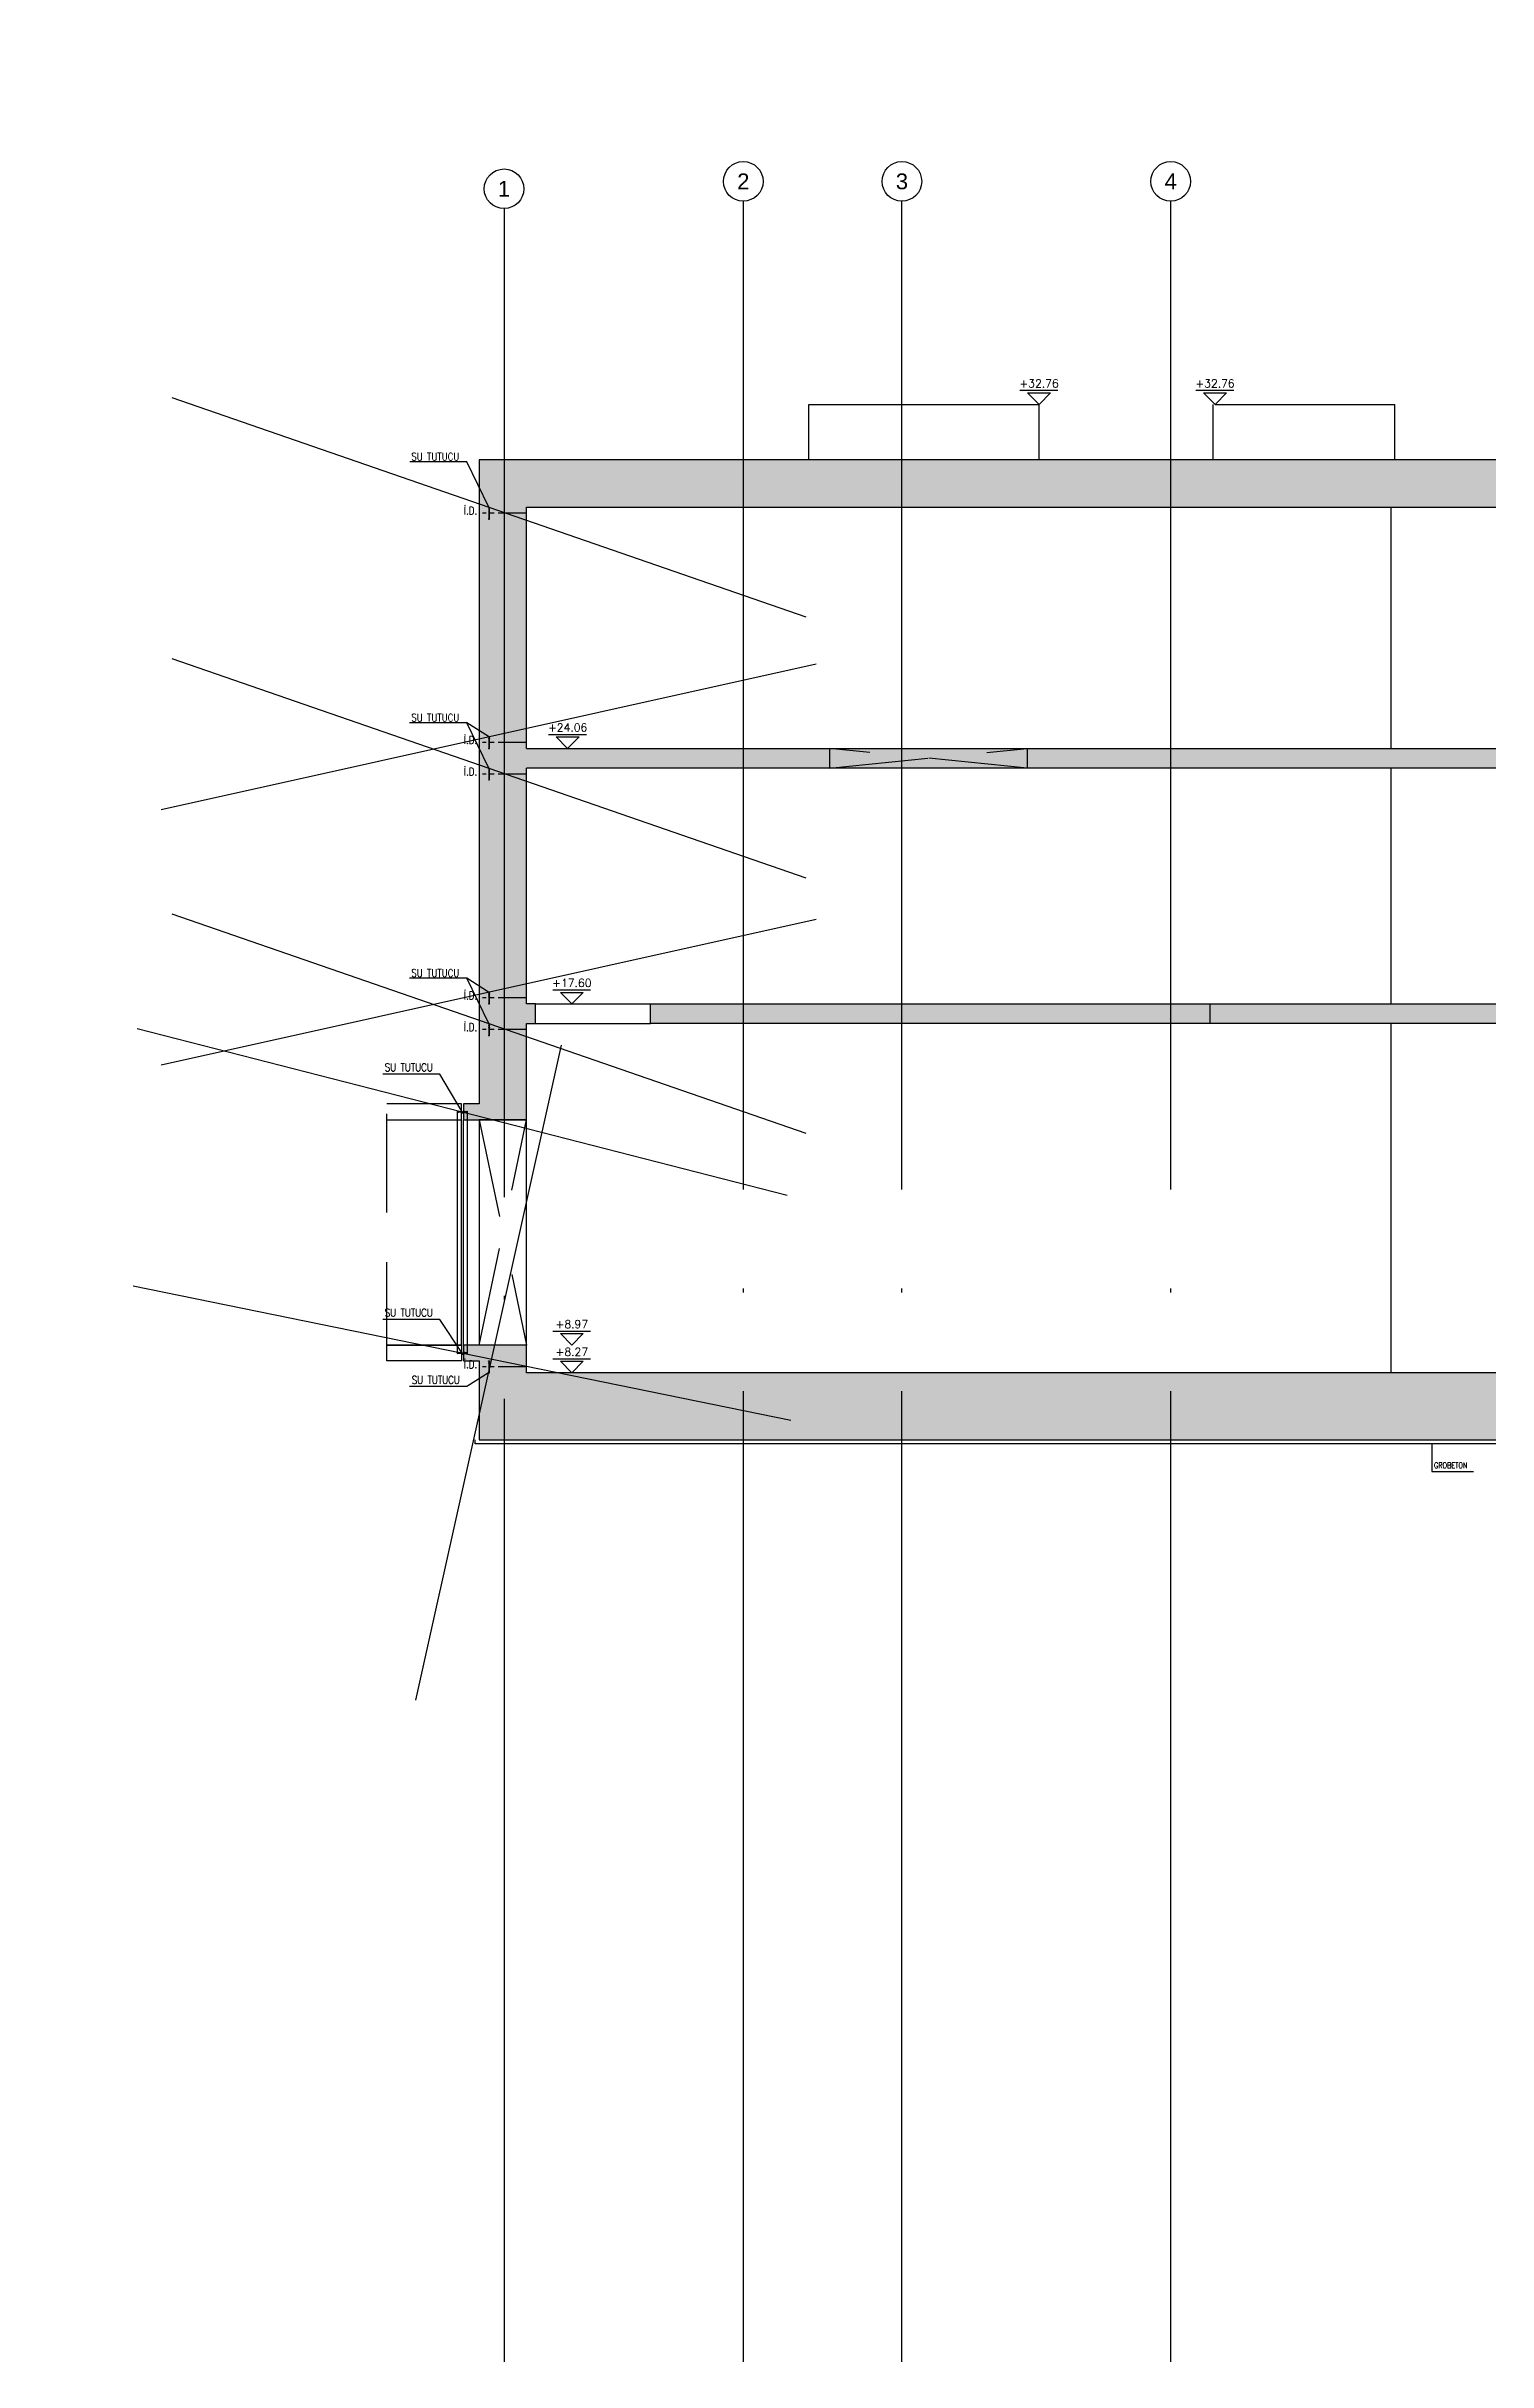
# Model space of a CAD drawing. Header units: millimetres. Extents: x 400392 to 401186, y 4543812 to 4544115.
# Drawn here: x 400570.5 to 400607, y 4543890.6 to 4543949.1 of the extents above; entities that cross this region are included whole.
import ezdxf
from ezdxf.enums import TextEntityAlignment as Align

# ---------------------------------------------------------------- set-up
doc = ezdxf.new("R2010")
doc.units = ezdxf.units.MM
for name, pattern in [('ACAD_ISO05W100', [33, 24, -3, 0, -3, 0, -3]), ('AKS', [3, 2.5, -0.25, 0, -0.25]), ('CIZGI', [0.4, 0.25, -0.15]), ('CONTINU', [0]), ('HIDDEN', [0.375, 0.25, -0.125]), ('UUC-ST-KAL-I05-101-U-000$0$ACAD_ISO05W100', [33, 24, -3, 0, -3, 0, -3])]:
    doc.linetypes.add(name, pattern=pattern)
for name, color, linetype in [('aks prota', 2, 'AKS'), ('caks prota', 4, 'Continuous'), ('görünüş prota', 4, 'Continuous'), ('inşaat derzi prota', 11, 'Continuous'), ('kesik prota', 2, 'CIZGI'), ('kesit prota', 1, 'Continuous'), ('kesit tarama prota', 252, 'Continuous'), ('kolon tarama prota', 252, 'Continuous'), ('kot prota', 4, 'Continuous'), ('not yazısı prota', 6, 'Continuous'), ('not çizgisi prota', 4, 'Continuous'), ('PRT-CST-rc_level', 6, 'Continuous'), ('PRT-CST-rc_levermark', 4, 'Continuous'), ('st_s_not yazısı', 6, 'Continuous'), ('st_s_not çizgisi', 4, 'CIZGI'), ('st_s_su tutucu', 2, 'Continuous'), ('st_s_ölçü', 4, 'Continuous'), ('taks prota', 7, 'Continuous'), ('UUC-ST-KAL-I05-101-U-000$0$st_s_su tutucu', 2, 'Continuous')]:
    doc.layers.add(name, color=color, linetype=linetype)
doc.styles.add('NOT', font='romanstw.shx')
doc.styles.add('OLCU', font='romanstw.shx')
doc.styles.add('TAKS', font='Arial Unicode.ttf')
doc.styles.add('TSIMPLEX', font='romanstw.shx')
doc.dimstyles.new('1-50', dxfattribs={"dimtxt": 10, "dimasz": 4, "dimexe": 4, "dimexo": 8, "dimgap": 4, "dimtad": 1, "dimdec": 1, "dimrnd": 0.05, "dimzin": 9, "dimdsep": 46, "dimtxsty": 'OLCU', "dimblk1": 'OBLIQUE', "dimblk2": 'OBLIQUE', "dimsah": 1, "dimcen": 2, "dimdle": 4, "dimclrd": 4, "dimclre": 4, "dimclrt": 3, "dimadec": 1, "dimazin": 0, "dimtfac": 1, "dimtdec": 1, "dimtix": 1, "dimtmove": 2, "dimatfit": 3, "dimldrblk": 'OBLIQUE', "dimfxl": 1, "dimtvp": 1, "dimtolj": 1, "dimtzin": 1, "dimarcsym": 0})

# ---------------------------------------------------------------- blocks, each defined once
blk = doc.blocks.new('_Oblique')
at = {"layer": 'st_s_ölçü', "lineweight": -2}
blk.add_line((-0.5, -0.5), (0.5, 0.5), dxfattribs=at)
blk = doc.blocks.new('KOTK5')
at = {"layer": 'PRT-CST-rc_levermark'}
blk.add_line((217, 160), (-213, 160), dxfattribs=at)
blk.add_lwpolyline([(130, 130), (-130, 130), (0, 0)], close=True, dxfattribs=at)
at = {"layer": 'PRT-CST-rc_level', "style": 'OLCU'}
blk.add_attdef('000.00', text='', height=90, dxfattribs=at).set_placement((0, 193), align=Align.CENTER)
blk = doc.blocks.new('D')
at = {"layer": 'st_s_su tutucu', "linetype": 'CONTINU', "ltscale": 0.2}
for p, q in [((-39988, 52508), (-39993, 52508)), ((-39993, 52508), (-39993, 52507)), ((-39993, 52507), (-39991, 52506)), ((-39991, 52499), (-39992, 52499)), ((-39992, 52499), (-39992, 52498)), ((-39992, 52498), (-39991, 52498)), ((-39991, 52489), (-39992, 52489)), ((-39992, 52489), (-39992, 52488)), ((-39992, 52488), (-39991, 52488)), ((-39991, 52479), (-39992, 52479)), ((-39992, 52479), (-39992, 52478)), ((-39992, 52478), (-39991, 52478)), ((-39992, 52468), (-39992, 52469)), ((-39992, 52469), (-39991, 52469)), ((-39991, 52468), (-39992, 52468)), ((-39991, 52506), (-39991, 52499)), ((-39991, 52498), (-39991, 52489)), ((-39991, 52488), (-39991, 52479)), ((-39991, 52469), (-39991, 52478)), ((-39991, 52459), (-39991, 52468)), ((-39990, 52506), (-39988, 52507)), ((-39990, 52499), (-39990, 52506)), ((-39989, 52499), (-39990, 52499)), ((-39990, 52489), (-39990, 52498)), ((-39990, 52498), (-39989, 52498)), ((-39989, 52489), (-39990, 52489)), ((-39990, 52479), (-39990, 52488)), ((-39990, 52488), (-39989, 52488)), ((-39989, 52479), (-39990, 52479)), ((-39990, 52478), (-39989, 52478)), ((-39990, 52478), (-39990, 52469)), ((-39990, 52469), (-39989, 52469)), ((-39989, 52468), (-39990, 52468)), ((-39990, 52468), (-39990, 52459)), ((-39989, 52498), (-39989, 52499)), ((-39989, 52488), (-39989, 52489)), ((-39989, 52478), (-39989, 52479)), ((-39989, 52469), (-39989, 52468)), ((-39988, 52507), (-39988, 52508)), ((-39993, 52449), (-39991, 52450)), ((-39993, 52448), (-39993, 52449)), ((-39988, 52448), (-39993, 52448)), ((-39992, 52458), (-39992, 52459)), ((-39992, 52459), (-39991, 52459)), ((-39991, 52458), (-39992, 52458)), ((-39991, 52450), (-39991, 52458)), ((-39990, 52459), (-39989, 52459)), ((-39989, 52458), (-39990, 52458)), ((-39990, 52458), (-39990, 52450)), ((-39990, 52450), (-39988, 52449)), ((-39989, 52459), (-39989, 52458)), ((-39988, 52449), (-39988, 52448))]:
    blk.add_line(p, q, dxfattribs=at)

msp = doc.modelspace()

# ---------------------------------------------------------------- hatches: boundary and pattern name
at = {"layer": 'kesit tarama prota'}
h = msp.add_hatch(color=256, dxfattribs=at)
h.dxf.hatch_style = 1
h.paths.add_polyline_path([(400617.54174, 4543938.65318), (400581.46437, 4543938.65318), (400581.46437, 4543922.36318), (400581.06437, 4543922.36318), (400581.06437, 4543921.96318), (400582.66437, 4543921.96318), (400582.66437, 4543924.39318), (400582.89206, 4543924.39318), (400582.89206, 4543924.89318), (400582.66437, 4543924.89318), (400582.66437, 4543930.85318), (400617.54174, 4543930.85318), (400617.54174, 4543931.35318), (400582.66437, 4543931.35318), (400582.66437, 4543937.45318), (400617.54174, 4543937.45318)])
h = msp.add_hatch(color=256, dxfattribs=at)
h.dxf.hatch_style = 1
h.paths.add_polyline_path([(400599.94207, 4543924.39318), (400585.79206, 4543924.39318), (400585.79206, 4543924.89318), (400599.94207, 4543924.89318)])
h = msp.add_hatch(dxfattribs=at)
h.set_pattern_fill('DOTS', color=2, scale=0.05, angle=36)
h.set_pattern_definition([(36, (401072.591355, 4543594.11338), (-0.014547592, 0.087543451), [0, -0.079375])])
h.paths.add_polyline_path([(400607.94207, 4543924.89318), (400599.94207, 4543924.89318), (400599.94207, 4543924.39318), (400607.94207, 4543924.39318)])
h.paths.add_polyline_path([(400615.94167, 4543924.89318), (400611.94207, 4543924.89318), (400611.94207, 4543924.39318), (400615.94167, 4543924.39318)])
h = msp.add_hatch(color=256, dxfattribs=at)
h.dxf.hatch_style = 1
h.paths.add_polyline_path([(400618.92759, 4543915.56318), (400582.66437, 4543915.56318), (400582.66437, 4543916.26317), (400581.06437, 4543916.26318), (400581.06437, 4543915.86318), (400581.46437, 4543915.86318), (400581.46437, 4543913.86318), (400618.92759, 4543913.86318)])

# ---------------------------------------------------------------- linework, layer by layer
at = {"layer": 'aks prota', "ltscale": 10}
for p, q in [((400582.09207, 4543945.00684), (400582.09207, 4543890.55248)), ((400588.14241, 4543945.19354), (400588.14241, 4543890.55248)), ((400592.14241, 4543945.19354), (400592.14241, 4543890.55248)), ((400598.94241, 4543945.19354), (400598.94241, 4543890.55248))]:
    msp.add_line(p, q, dxfattribs=at)
at = {"layer": 'caks prota', "ltscale": 0.05}
for centre in [(400588.14241, 4543945.69354), (400592.15413, 4543945.69365), (400598.94926, 4543945.69358), (400582.09207, 4543945.50684)]:
    msp.add_circle(centre, 0.5, dxfattribs=at)
at = {"layer": 'görünüş prota', "color": 4}
for p, q in [((400589.80319, 4543938.65318), (400589.80319, 4543940.05318)), ((400595.62125, 4543938.65318), (400595.62125, 4543940.05318)), ((400600.01963, 4543938.65318), (400600.01963, 4543940.05318)), ((400604.61963, 4543938.65318), (400604.61963, 4543940.05318)), ((400604.52289, 4543931.35318), (400604.52289, 4543937.45318)), ((400604.52289, 4543924.89318), (400604.52289, 4543930.85318)), ((400604.52289, 4543915.56318), (400604.52289, 4543924.39318))]:
    msp.add_line(p, q, dxfattribs=at)
for points in [[(400589.80319, 4543940.05318), (400595.62125, 4543940.05318)], [(400600.07007, 4543940.05318), (400604.61963, 4543940.05318)], [(400582.89206, 4543924.89318), (400585.79206, 4543924.89318)], [(400582.89206, 4543924.39318), (400585.79206, 4543924.39318)], [(400581.46437, 4543921.96318), (400581.46437, 4543916.26318)], [(400582.66437, 4543916.26317), (400582.66437, 4543921.96318)]]:
    msp.add_lwpolyline(points, dxfattribs=at)
at = {"layer": 'görünüş prota'}
for points in [[(400599.94207, 4543924.89318), (400607.94207, 4543924.89318)], [(400607.94207, 4543924.39318), (400599.94207, 4543924.39318)], [(400616.6276, 4543913.76318), (400581.36437, 4543913.76318), (400581.36437, 4543913.86318)]]:
    msp.add_lwpolyline(points, dxfattribs=at)
at = {"layer": 'inşaat derzi prota', "linetype": 'ACAD_ISO05W100', "ltscale": 0.03}
for points in [[(400582.66437, 4543937.30318), (400581.46437, 4543937.30318)], [(400582.66437, 4543931.50318), (400581.46437, 4543931.50318)], [(400582.66437, 4543930.70318), (400581.46437, 4543930.70318)], [(400582.66437, 4543925.04318), (400581.46437, 4543925.04318)], [(400582.66437, 4543924.24318), (400581.46437, 4543924.24318)], [(400582.66437, 4543915.71318), (400581.46437, 4543915.71318)]]:
    msp.add_lwpolyline(points, dxfattribs=at)
at = {"layer": 'kesik prota', "ltscale": 10}
msp.add_lwpolyline([(400590.32125, 4543931.35318), (400590.32125, 4543930.85318), (400595.32125, 4543931.35318), (400595.32125, 4543930.85318), (400590.32125, 4543931.35318)], dxfattribs=at)
msp.add_lwpolyline([(400581.46437, 4543916.26318), (400582.66437, 4543921.96318), (400581.46437, 4543921.96318), (400582.66437, 4543916.26318)], close=True, dxfattribs=at)
at = {"layer": 'kesit prota', "color": 1}
for p, q in [((400582.66437, 4543931.35318), (400582.66437, 4543937.45318)), ((400582.66437, 4543924.89318), (400582.66437, 4543930.85318)), ((400581.06437, 4543916.26318), (400581.06437, 4543921.96318))]:
    msp.add_line(p, q, dxfattribs=at)
for points in [[(400582.66437, 4543937.45318), (400617.54174, 4543937.45318), (400617.54174, 4543938.65318), (400581.46437, 4543938.65318), (400581.46437, 4543922.36318)], [(400582.66437, 4543931.35318), (400617.54174, 4543931.35318), (400617.54174, 4543930.85318), (400582.66437, 4543930.85318)], [(400581.46437, 4543922.36318), (400581.06437, 4543922.36318), (400581.06437, 4543921.96318), (400582.66437, 4543921.96318), (400582.66437, 4543924.39318), (400582.89206, 4543924.39318), (400582.89206, 4543924.89318), (400582.66437, 4543924.89318)], [(400582.66437, 4543915.56318), (400582.66437, 4543916.26317), (400581.06437, 4543916.26318), (400581.06437, 4543915.86318), (400581.46437, 4543915.86318), (400581.46437, 4543913.86318), (400618.92759, 4543913.86318), (400618.92759, 4543915.56318), (400582.66437, 4543915.56318)]]:
    msp.add_lwpolyline(points, dxfattribs=at)
msp.add_lwpolyline([(400599.94207, 4543924.39318), (400585.79206, 4543924.39318), (400585.79206, 4543924.89318), (400599.94207, 4543924.89318)], close=True, dxfattribs=at)
at = {"layer": 'kolon tarama prota', "linetype": 'HIDDEN', "ltscale": 10}
msp.add_line((400579.13302, 4543915.86318), (400579.13302, 4543922.36318), dxfattribs=at)
at = {"layer": 'kolon tarama prota'}
msp.add_line((400581.01437, 4543916.26318), (400581.01437, 4543921.96318), dxfattribs=at)
for points in [[(400579.13302, 4543921.96318), (400581.01437, 4543921.96318), (400581.01437, 4543922.36318), (400579.13302, 4543922.36318)], [(400581.01437, 4543916.26318), (400579.13302, 4543916.26318)], [(400579.13302, 4543916.26318), (400581.01437, 4543916.26318), (400581.01437, 4543915.86318), (400579.13302, 4543915.86318)]]:
    msp.add_lwpolyline(points, dxfattribs=at)
at = {"layer": 'st_s_not çizgisi', "linetype": 'CONTINU'}
msp.add_lwpolyline([(400605.54964, 4543913.76318), (400605.54964, 4543913.0683), (400606.60604, 4543913.0683)], dxfattribs=at)
at = {"layer": 'UUC-ST-KAL-I05-101-U-000$0$st_s_su tutucu', "linetype": 'UUC-ST-KAL-I05-101-U-000$0$ACAD_ISO05W100', "ltscale": 0.05}
for points in [[(400581.05875, 4543922.14267, -0.57735027), (400581.05725, 4543922.14007), (400581.02224, 4543922.14007, -0.57735027), (400581.02074, 4543922.14267), (400581.03258, 4543922.16318, 0.57735027), (400581.03108, 4543922.16578), (400580.98524, 4543922.16578), (400580.98524, 4543922.17163), (400580.98112, 4543922.17163), (400580.98112, 4543922.16578), (400580.94841, 4543922.16578), (400580.94841, 4543922.17163), (400580.9443, 4543922.17163), (400580.9443, 4543922.16578), (400580.92361, 4543922.16578), (400580.91494, 4543922.17878), (400580.90974, 4543922.17878), (400580.90974, 4543922.14758), (400580.91494, 4543922.14758), (400580.92361, 4543922.16058), (400580.9443, 4543922.16058), (400580.9443, 4543922.15473), (400580.94841, 4543922.15473), (400580.94841, 4543922.16058), (400580.98112, 4543922.16058), (400580.98112, 4543922.15473), (400580.98524, 4543922.15473), (400580.98524, 4543922.16058), (400581.02307, 4543922.16058, -0.57735027), (400581.02457, 4543922.15798), (400581.01323, 4543922.13834, 0.57735027), (400581.01473, 4543922.13574), (400581.06476, 4543922.13574, 0.57735027), (400581.06626, 4543922.13834), (400581.05492, 4543922.15798, -0.57735027), (400581.05642, 4543922.16058), (400581.09425, 4543922.16058), (400581.09425, 4543922.15473), (400581.09837, 4543922.15473), (400581.09837, 4543922.16058), (400581.13108, 4543922.16058), (400581.13108, 4543922.15473), (400581.13519, 4543922.15473), (400581.13519, 4543922.16058), (400581.15588, 4543922.16058), (400581.16454, 4543922.14758), (400581.16974, 4543922.14758), (400581.16974, 4543922.17878), (400581.16454, 4543922.17878), (400581.15588, 4543922.16578), (400581.13519, 4543922.16578), (400581.13519, 4543922.17163), (400581.13108, 4543922.17163), (400581.13108, 4543922.16578), (400581.09837, 4543922.16578), (400581.09837, 4543922.17163), (400581.09425, 4543922.17163), (400581.09425, 4543922.16578), (400581.04841, 4543922.16578, 0.57735027), (400581.04691, 4543922.16318)], [(400581.05875, 4543916.04267, -0.57735027), (400581.05725, 4543916.04007), (400581.02224, 4543916.04007, -0.57735027), (400581.02074, 4543916.04267), (400581.03258, 4543916.06318, 0.57735027), (400581.03108, 4543916.06578), (400580.98524, 4543916.06578), (400580.98524, 4543916.07163), (400580.98112, 4543916.07163), (400580.98112, 4543916.06578), (400580.94841, 4543916.06578), (400580.94841, 4543916.07163), (400580.9443, 4543916.07163), (400580.9443, 4543916.06578), (400580.92361, 4543916.06578), (400580.91494, 4543916.07878), (400580.90974, 4543916.07878), (400580.90974, 4543916.04758), (400580.91494, 4543916.04758), (400580.92361, 4543916.06058), (400580.9443, 4543916.06058), (400580.9443, 4543916.05473), (400580.94841, 4543916.05473), (400580.94841, 4543916.06058), (400580.98112, 4543916.06058), (400580.98112, 4543916.05473), (400580.98524, 4543916.05473), (400580.98524, 4543916.06058), (400581.02307, 4543916.06058, -0.57735027), (400581.02457, 4543916.05798), (400581.01323, 4543916.03834, 0.57735027), (400581.01473, 4543916.03574), (400581.06476, 4543916.03574, 0.57735027), (400581.06626, 4543916.03834), (400581.05492, 4543916.05798, -0.57735027), (400581.05642, 4543916.06058), (400581.09425, 4543916.06058), (400581.09425, 4543916.05473), (400581.09837, 4543916.05473), (400581.09837, 4543916.06058), (400581.13108, 4543916.06058), (400581.13108, 4543916.05473), (400581.13519, 4543916.05473), (400581.13519, 4543916.06058), (400581.15588, 4543916.06058), (400581.16454, 4543916.04758), (400581.16974, 4543916.04758), (400581.16974, 4543916.07878), (400581.16454, 4543916.07878), (400581.15588, 4543916.06578), (400581.13519, 4543916.06578), (400581.13519, 4543916.07163), (400581.13108, 4543916.07163), (400581.13108, 4543916.06578), (400581.09837, 4543916.06578), (400581.09837, 4543916.07163), (400581.09425, 4543916.07163), (400581.09425, 4543916.06578), (400581.04841, 4543916.06578, 0.57735027), (400581.04691, 4543916.06318)]]:
    msp.add_lwpolyline(points, format="xyb", close=True, dxfattribs=at)
at = {"layer": 'UUC-ST-KAL-I05-101-U-000$0$st_s_su tutucu', "linetype": 'UUC-ST-KAL-I05-101-U-000$0$ACAD_ISO05W100'}
for points in [[(400580.90974, 4543922.14758), (400580.90974, 4543916.07878)], [(400581.16974, 4543916.07878), (400581.16974, 4543922.14758)]]:
    msp.add_lwpolyline(points, dxfattribs=at)

# ---------------------------------------------------------------- block references
at = {"layer": 'kot prota', "linetype": 'CONTINU', "ltscale": 0.1}
ref = msp.add_blockref('KOTK5', (400595.62125, 4543940.05318), dxfattribs=dict(at, xscale=-0.002222222222222221, yscale=0.002222222222222222, zscale=0.002222222222222222, rotation=359.9999999998683))
ref.add_attrib('000.00', '+32.76', dxfattribs={"layer": 'PRT-CST-rc_level', "height": 0.2, "style": 'OLCU'}).set_placement((400595.62125, 4543940.48238), align=Align.CENTER)
ref = msp.add_blockref('KOTK5', (400600.07007, 4543940.05318), dxfattribs=dict(at, xscale=-0.002222222222222221, yscale=0.002222222222222222, zscale=0.002222222222222222, rotation=359.9999999998683))
ref.add_attrib('000.00', '+32.76', dxfattribs={"layer": 'PRT-CST-rc_level', "height": 0.2, "style": 'OLCU'}).set_placement((400600.07007, 4543940.48238), align=Align.CENTER)
ref = msp.add_blockref('KOTK5', (400583.70136, 4543931.35318), dxfattribs=dict(at, xscale=-0.002222222222222221, yscale=0.002222222222222222, zscale=0.002222222222222222, rotation=359.9999999998683))
ref.add_attrib('000.00', '+24.06', dxfattribs={"layer": 'PRT-CST-rc_level', "height": 0.2, "style": 'OLCU'}).set_placement((400583.70136, 4543931.78238), align=Align.CENTER)
ref = msp.add_blockref('KOTK5', (400583.80677, 4543924.89318), dxfattribs=dict(at, xscale=-0.002222222222222221, yscale=0.002222222222222222, zscale=0.002222222222222222, rotation=359.9999999998683))
ref.add_attrib('000.00', '+17.60', dxfattribs={"layer": 'PRT-CST-rc_level', "height": 0.2, "style": 'OLCU'}).set_placement((400583.80677, 4543925.32238), align=Align.CENTER)
ref = msp.add_blockref('KOTK5', (400583.80677, 4543916.26318), dxfattribs=dict(at, xscale=-0.002222222222222221, yscale=0.002222222222222222, zscale=0.002222222222222222, rotation=359.9999999998683))
ref.add_attrib('000.00', '+8.97', dxfattribs={"layer": 'PRT-CST-rc_level', "height": 0.2, "style": 'OLCU'}).set_placement((400583.80677, 4543916.69238), align=Align.CENTER)
ref = msp.add_blockref('KOTK5', (400583.80677, 4543915.56318), dxfattribs=dict(at, xscale=-0.002222222222222221, yscale=0.002222222222222222, zscale=0.002222222222222222, rotation=359.9999999998683))
ref.add_attrib('000.00', '+8.27', dxfattribs={"layer": 'PRT-CST-rc_level', "height": 0.2, "style": 'OLCU'}).set_placement((400583.80677, 4543915.99238), align=Align.CENTER)
at = {"layer": 'st_s_ölçü', "xscale": 0.004999999999999999, "yscale": 0.004999999999999999, "zscale": 0.004999999999999999, "rotation": 179.9999999999666}
for p in [(400381.76321, 4544199.69413), (400381.76321, 4544193.89413), (400381.76321, 4544193.09413), (400381.76321, 4544187.43413), (400381.76321, 4544186.63413), (400381.76321, 4544178.10413)]:
    msp.add_blockref('D', p, dxfattribs=at)

# ---------------------------------------------------------------- texts
at = {"layer": 'not yazısı prota', "ltscale": 0.05, "style": 'TSIMPLEX', "width": 0.8}
for s, p in [('SU TUTUCU', (400579.74824, 4543938.63084)), ('İ.D.', (400581.07705, 4543937.26457)), ('SU TUTUCU', (400579.74824, 4543932.03084)), ('İ.D.', (400581.07705, 4543931.46457)), ('İ.D.', (400581.07705, 4543930.66457)), ('SU TUTUCU', (400579.74824, 4543925.57084)), ('İ.D.', (400581.07705, 4543925.00457)), ('İ.D.', (400581.07705, 4543924.20457)), ('SU TUTUCU', (400579.07793, 4543923.1858)), ('SU TUTUCU', (400579.07793, 4543916.98243)), ('İ.D.', (400581.07705, 4543915.67457)), ('SU TUTUCU', (400579.76024, 4543915.28173))]:
    msp.add_text(s, height=0.2, dxfattribs=at).set_placement(p)
at = {"layer": 'st_s_not yazısı', "ltscale": 0.05, "style": 'NOT', "width": 0.8}
msp.add_text('GROBETON', height=0.15, dxfattribs=at).set_placement((400605.60751, 4543913.22154), align=Align.MIDDLE_LEFT)
at = {"layer": 'taks prota', "style": 'TAKS'}
for s, p in [('1', (400582.09207, 4543945.50684)), ('2', (400588.14241, 4543945.69354)), ('3', (400592.15413, 4543945.69365)), ('4', (400598.94926, 4543945.69358))]:
    msp.add_text(s, height=0.4, dxfattribs=at).set_placement(p, align=Align.MIDDLE_CENTER)

# ---------------------------------------------------------------- leaders
at = {"layer": 'not çizgisi prota'}
for points in [[(400581.70877, 4543937.45336), (400581.15021, 4543938.60312), (400579.71183, 4543938.60312)], [(400581.70877, 4543930.85336), (400581.15021, 4543932.00312), (400579.71183, 4543932.00312)], [(400581.70168, 4543931.65219), (400581.15021, 4543932.00312), (400579.69983, 4543932.00312)], [(400581.70877, 4543924.39336), (400581.15021, 4543925.54312), (400579.71183, 4543925.54312)], [(400581.70168, 4543925.19219), (400581.15021, 4543925.54312), (400579.69983, 4543925.54312)], [(400581.03137, 4543922.16522), (400580.4679, 4543923.11732), (400579.02952, 4543923.11732)], [(400581.03137, 4543916.06184), (400580.4679, 4543916.91394), (400579.02952, 4543916.91394)], [(400581.70168, 4543915.56417), (400581.15021, 4543915.21324), (400579.69983, 4543915.21324)]]:
    msp.add_leader(points, dimstyle='1-50', override={"dimasz": 12, "dimgap": 4, "dimtad": 0}, dxfattribs=at)

doc.saveas('drawing.dxf')
